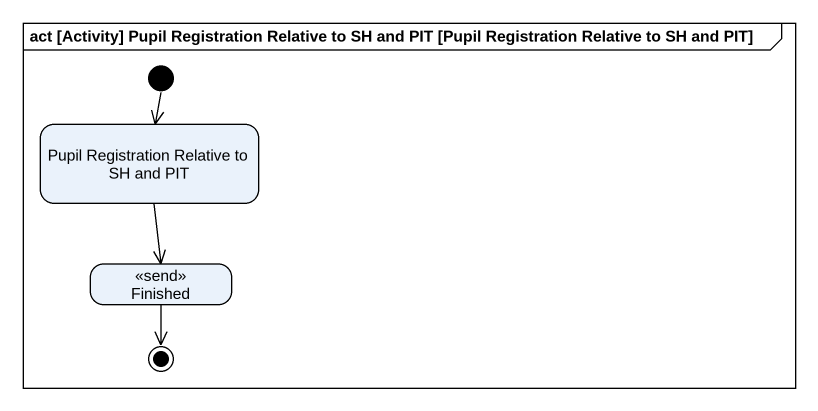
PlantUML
@startuml
mainframe act [Activity] Pupil Registration Relative to SH and PIT [Pupil Registration Relative to SH and PIT]
hide empty description
state "Pupil Registration Relative to SH and PIT" as Pupil_Registration_Relative
state Finished <<send>>
[*] --> Pupil_Registration_Relative
Pupil_Registration_Relative --> Finished
Finished --> [*]
@enduml
